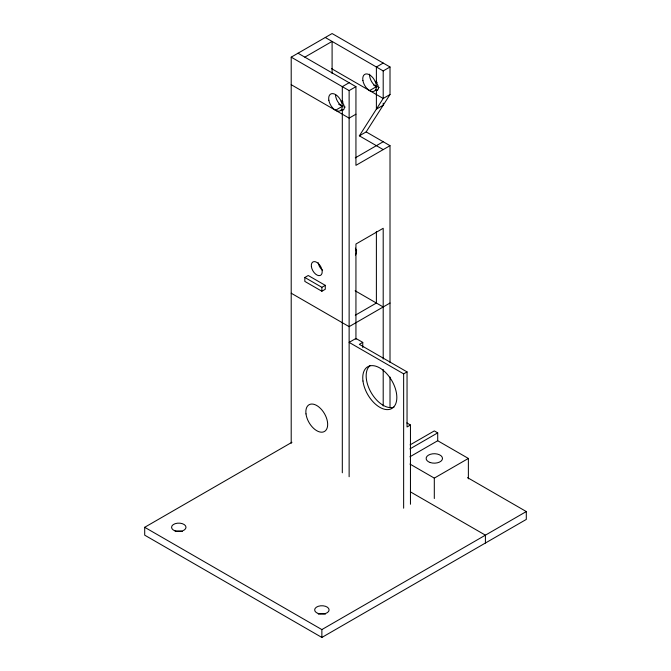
<?xml version="1.0" encoding="UTF-8"?>
<svg xmlns="http://www.w3.org/2000/svg" width="671" height="671" viewBox="0 0 671 671"><rect width="100%" height="100%" fill="white"/><g stroke="black" fill="none" stroke-linecap="round" stroke-linejoin="round"><path stroke-width="1.01" d="M383.2 149.608L359.346 135.836L383.2 98.461L390.01 94.527L390.01 66.991L332.095 33.55L291.206 57.152L291.206 443.279M359.346 135.836L366.165 131.902L390.01 94.527M304.835 57.152L332.095 41.417L332.095 73.516M349.13 82.726L342.311 86.66L342.311 102.478L343.166 101.984M383.2 63.057L376.389 66.991L376.389 82.81L377.236 82.315M291.206 57.152L349.13 90.593L355.94 86.66L355.94 165.343L390.01 145.674L390.01 362.449M325.276 37.484L383.2 70.925L390.01 66.991M342.076 100.944L341.22 101.43A5.301 3.061 60 0 1 344.357 107.511A5.301 3.061 60 0 1 341.22 109.969L342.076 109.482M376.146 81.275L375.299 81.761A5.301 3.061 60 0 1 378.427 87.842A5.301 3.061 60 0 1 375.299 90.3L376.146 89.813M335.5 110.27L343.166 105.842M369.57 90.593L377.236 86.173M344.357 107.511L345.213 107.024M378.427 87.842L379.283 87.347M343.166 109.692L342.311 110.187L342.311 472.787M377.236 90.023L376.389 90.518L376.389 109.147L383.2 105.213L383.2 103.141M355.94 114.204L349.13 118.138L291.206 84.697M355.286 157.861L383.2 141.74M304.835 277.475L308.241 275.504L325.276 285.343L325.276 289.276L321.87 291.239L304.835 281.409L304.835 277.475L321.87 287.305L325.276 285.343M355.286 315.227L376.389 303.04M390.01 303.04L349.13 326.651L291.206 293.21M362.759 347.578L362.759 342.386L359.346 344.349L407.045 371.893L407.045 426.974L410.459 425.003L410.459 504.257M362.759 342.386L355.94 338.452L349.13 342.386L403.64 373.856L407.045 371.893M467.544 477.635L526.299 511.554L526.299 519.421L321.87 637.45L144.701 535.164L144.701 527.297L291.977 442.264M410.098 444.881L434.305 430.908L437.71 432.87L437.71 440.738L468.375 458.444L468.375 478.842M409.922 448.924L437.71 432.87M409.922 456.792L437.71 440.738M409.956 464.055L434.305 478.113L468.375 458.444M144.701 527.297L321.87 629.583L526.299 511.554M373.672 85.1L376.389 86.66M331.608 68.677L383.2 98.461L383.2 70.925M298.025 53.219L355.94 86.66M338.696 104.248L342.311 106.328M366.165 131.902L390.01 145.674M355.144 290.778L383.2 306.974M406.852 422.923L410.459 425.003M410.384 491.843L485.41 535.164L485.41 543.032M434.305 478.113L434.305 498.519M403.64 373.856L403.64 508.199M390.01 377.035L390.01 407.263M383.2 359.086L383.2 228.291L355.94 244.026L355.94 339.392M383.2 369.511L383.2 405.989M376.389 231.42L376.389 303.569M349.13 90.593L349.13 476.729M321.87 287.305L321.87 291.239M321.87 629.583L321.87 637.45M356.653 250.635A7.708 4.454 60 0 1 355.638 249.713M355.395 248.136A7.708 4.454 60 0 1 355.395 255.03M377.001 86.987A9.637 5.561 60 0 1 369.595 74.171M322.583 270.304A7.708 4.454 60 0 1 318.213 262.738M342.696 106.538A9.637 5.561 60 0 1 335.5 94.527M393.936 407.129A24.089 13.906 60 0 1 371.155 392.619A24.089 13.906 60 0 1 369.973 365.628M175.265 531.516A7.23 4.177 0 0 1 182.277 531.516M318.364 614.133A7.23 4.177 0 0 1 325.376 614.133M430.212 462.537A8.195 4.731 0 0 0 442.499 458.444A8.195 4.731 0 0 0 430.212 454.351A8.195 4.731 0 0 0 430.212 462.537M362.91 80.554A9.637 5.561 60 0 0 374.158 91.197A9.637 5.561 60 0 0 371.65 76.427A9.637 5.561 60 0 0 362.91 80.554M311.378 266.504A7.708 4.454 60 0 0 320.193 275.487A7.708 4.454 60 0 0 318.708 263.862A7.708 4.454 60 0 0 311.378 266.504M328.84 100.231A9.637 5.561 60 0 0 340.08 110.866A9.637 5.561 60 0 0 337.572 96.104A9.637 5.561 60 0 0 328.84 100.231M305.993 413.89A15.416 8.899 60 0 0 323.632 431.864A15.416 8.899 60 0 0 320.654 408.605A15.416 8.899 60 0 0 305.993 413.89M362.969 381.019A24.089 13.906 60 0 0 390.53 409.1A24.089 13.906 60 0 0 385.875 372.766A24.089 13.906 60 0 0 362.969 381.019M175.156 530.904A7.23 4.177 0 0 0 186.001 527.297A7.23 4.177 0 0 0 175.156 523.682A7.23 4.177 0 0 0 175.156 530.904M318.255 613.52A7.23 4.177 0 0 0 329.1 609.914A7.23 4.177 0 0 0 318.255 606.299A7.23 4.177 0 0 0 318.255 613.52"/></g></svg>
